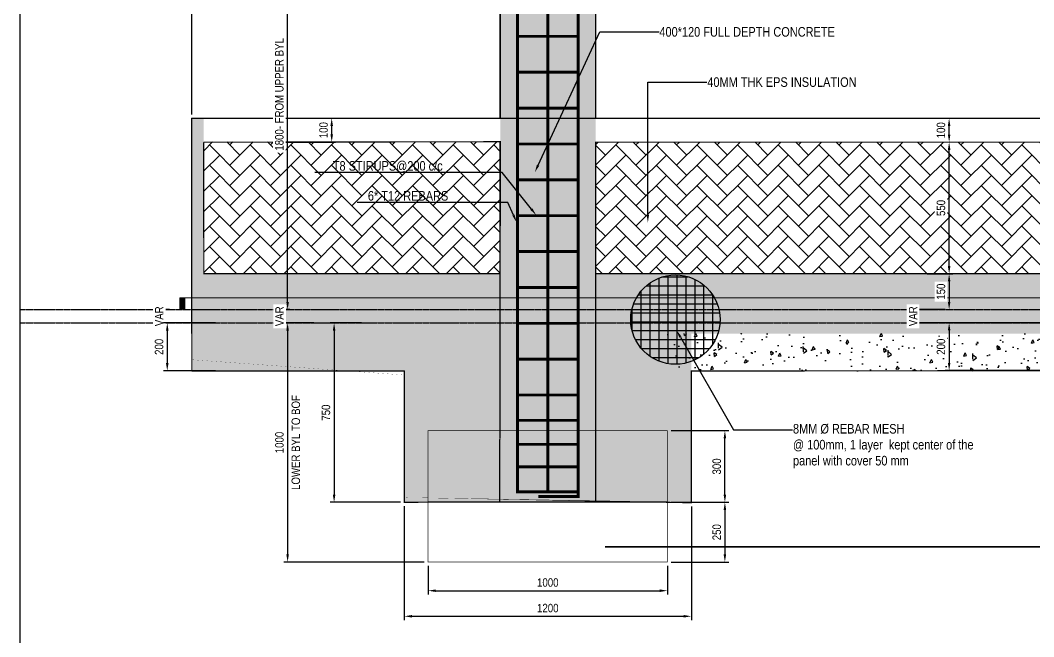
# Model space of a CAD drawing. Header units: centimetres. Extents: x -6122352 to 7132207, y -1694241 to 1947892.
# Drawn here: x 2989229 to 2993463, y -658311 to -655732 of the extents above; entities that cross this region are included whole.
import ezdxf
from ezdxf import colors
from ezdxf.entities.mleader import LeaderData, LeaderLine
from ezdxf.enums import TextEntityAlignment as Align
from ezdxf.math import Vec2, Vec3

# ---------------------------------------------------------------- set-up
doc = ezdxf.new("R2010")
doc.units = ezdxf.units.CM
doc.header["$MEASUREMENT"] = 0
doc.header["$PDMODE"] = 66
doc.header["$PDSIZE"] = 100
doc.linetypes.add('HIDDEN', pattern=[0.375, 0.25, -0.125])
doc.linetypes.add('MASTER PLAN (NICE 1-2)$0$CENTER', pattern=[2, 1.25, -0.25, 0.25, -0.25])
doc.layers.add('00-MI-DIM', color=7, linetype='Continuous')
doc.layers.add('SECTION', color=130, linetype='Continuous')
doc.layers.add('EFS-401_dim1-1', color=10, linetype='Continuous', lineweight=5)
doc.layers.add('EFS-501_text1', color=142, linetype='Continuous', lineweight=13)
doc.styles.add('AR_TXT_1', font='swissc.ttf')
doc.styles.add('EFS-Arial', font='arial.ttf')
doc.styles.add('JWC BHQ 3.00', font='swissc.ttf', dxfattribs={"height": 3})
doc.dimstyles.new('JWC Swis', dxfattribs={"dimscale": 25, "dimtxt": 2.2, "dimasz": 2, "dimexe": 1, "dimexo": 1, "dimgap": 1, "dimtad": 1, "dimdec": 0, "dimzin": 0, "dimdsep": 46, "dimtxsty": 'AR_TXT_1', "dimcen": 0, "dimclrd": 1, "dimclre": 1, "dimclrt": 7, "dimadec": 0, "dimazin": 0, "dimtfac": 1, "dimtdec": 0, "dimtix": 1, "dimtofl": 0, "dimtmove": 0, "dimatfit": 3, "dimfxl": 1, "dimtfill": 1, "dimtfillclr": 256, "dimtolj": 1, "dimtzin": 0, "dimlwd": -1, "dimlwe": -1, "dimarcsym": 0})
pattern_1 = [(45, (-6567037.672254451, -3520375.837991119), (0, 84.8528137423857), [180, -60]), (135, (-6566995.245847575, -3520333.411584245), (6.661338147750939e-15, 84.85281374238569), [180, -60])]

# ---------------------------------------------------------------- blocks, each defined once
blk = doc.blocks.new('T1 1000FT')
at = {"layer": 'SECTION', "color": 12, "linetype": 'HIDDEN', "const_width": 3}
blk.add_lwpolyline([(9778515.351377256, 2694215.551088687), (9778515.351377256, 2694515.551088687), (9779515.351377256, 2694515.551088686), (9779515.351377256, 2694215.551088687)], dxfattribs=at)
at = {"layer": 'SECTION', "color": 12, "const_width": 3}
blk.add_lwpolyline([(9778515.351377256, 2694215.551088687), (9779515.351377256, 2694215.551088687), (9779515.351377256, 2693965.551088687), (9778515.351377256, 2693965.551088687)], close=True, dxfattribs=at)
blk = doc.blocks.new('*D335')
at = {"layer": '00-MI-DIM', "color": 1, "ltscale": 20, "transparency": 16777216}
for p, q in [((2993102.352654305, -656792.3584797215), (2993125.962263561, -656792.3584797215)), ((2993109.962263561, -656824.3584797215), (2993109.962263561, -656910.3584797212)), ((2993125.962263369, -656942.3584797212), (2993125.962263561, -656942.3584797212))]:
    blk.add_line(p, q, dxfattribs=at)
for points in [[(2993104.628930227, -656824.3584797215), (2993115.295596894, -656824.3584797215), (2993109.962263561, -656792.3584797215)], [(2993104.628930227, -656910.3584797212), (2993115.295596894, -656910.3584797212), (2993109.962263561, -656942.3584797212)]]:
    blk.add_solid(points, dxfattribs=at)
at = {"layer": 'Defpoints', "color": 0, "ltscale": 20, "transparency": 16777216}
for p in [(2993086.352654305, -656792.3584797215), (2993109.962263369, -656942.3584797212), (2993109.962263561, -656942.3584797212)]:
    blk.add_point(p, dxfattribs=at)
at = {"layer": '00-MI-DIM', "color": 7, "ltscale": 20, "transparency": 16777216, "insert": (2993075.893692132, -656867.3584797222), "char_height": 35.2, "attachment_point": 5, "rotation": 90, "style": 'AR_TXT_1', "bg_fill": 3, "box_fill_scale": 1.25, "bg_fill_color": 256, "bg_fill_true_color": 13158600, "bg_fill_transparency": 0}
blk.add_mtext('\\A1;150', dxfattribs=at)
blk = doc.blocks.new('*D334')
at = {"layer": '00-MI-DIM', "color": 1, "ltscale": 20, "transparency": 16777216}
for p, q in [((2993093.962884658, -656242.358317741), (2993093.962263561, -656242.358317741)), ((2993109.962263561, -656760.3584797212), (2993109.962263561, -656274.358317741)), ((2993018.743045063, -656792.3584797212), (2993125.962263561, -656792.3584797212))]:
    blk.add_line(p, q, dxfattribs=at)
for points in [[(2993104.628930227, -656274.358317741), (2993115.295596894, -656274.358317741), (2993109.962263561, -656242.358317741)], [(2993104.628930227, -656760.3584797212), (2993115.295596894, -656760.3584797212), (2993109.962263561, -656792.3584797212)]]:
    blk.add_solid(points, dxfattribs=at)
at = {"layer": 'Defpoints', "color": 0, "ltscale": 20, "transparency": 16777216}
for p in [(2993109.962263561, -656242.358317741), (2993109.962884658, -656242.358317741), (2993002.743045063, -656792.3584797212)]:
    blk.add_point(p, dxfattribs=at)
at = {"layer": '00-MI-DIM', "color": 7, "ltscale": 20, "transparency": 16777216, "insert": (2993075.916549275, -656517.3583987319), "char_height": 35.2, "attachment_point": 5, "rotation": 90, "style": 'AR_TXT_1', "bg_fill": 3, "box_fill_scale": 1.25, "bg_fill_color": 256, "bg_fill_true_color": 13158600, "bg_fill_transparency": 0}
blk.add_mtext('\\A1;550', dxfattribs=at)
blk = doc.blocks.new('*D333')
at = {"layer": '00-MI-DIM', "color": 1, "ltscale": 20, "transparency": 16777216}
for p, q in [((2993109.962263567, -656210.358317741), (2993109.962263567, -656174.3584797208)), ((2993125.962263369, -656142.3584797208), (2993125.962263567, -656142.3584797208)), ((2993093.962884658, -656242.358317741), (2993093.962263567, -656242.358317741))]:
    blk.add_line(p, q, dxfattribs=at)
for points in [[(2993104.628930234, -656174.3584797208), (2993115.295596901, -656174.3584797208), (2993109.962263567, -656142.3584797208)], [(2993104.628930234, -656210.358317741), (2993115.295596901, -656210.358317741), (2993109.962263567, -656242.358317741)]]:
    blk.add_solid(points, dxfattribs=at)
at = {"layer": '00-MI-DIM', "color": 7, "ltscale": 20, "transparency": 16777216, "insert": (2993075.893692138, -656192.3583987317), "char_height": 35.2, "attachment_point": 5, "rotation": 90, "style": 'AR_TXT_1', "bg_fill": 3, "box_fill_scale": 1.25, "bg_fill_color": 256, "bg_fill_true_color": 13158600, "bg_fill_transparency": 0}
blk.add_mtext('\\A1;100', dxfattribs=at)
at = {"layer": 'Defpoints', "color": 0, "ltscale": 20, "transparency": 16777216}
for p in [(2993109.962263369, -656142.3584797208), (2993109.962263567, -656142.3584797208), (2993109.962884658, -656242.358317741)]:
    blk.add_point(p, dxfattribs=at)
blk = doc.blocks.new('*D332')
at = {"layer": '00-MI-DIM', "color": 1, "ltscale": 20, "transparency": 16777216}
for p, q in [((2990361.629540891, -656141.8584797217), (2990546.228898323, -656141.8584797217)), ((2990530.228898323, -656209.7851929164), (2990530.228898323, -656173.8584797217)), ((2990313.179184665, -656241.7851929164), (2990546.228898323, -656241.7851929164))]:
    blk.add_line(p, q, dxfattribs=at)
for points in [[(2990524.89556499, -656173.8584797217), (2990535.562231657, -656173.8584797217), (2990530.228898323, -656141.8584797217)], [(2990524.89556499, -656209.7851929164), (2990535.562231657, -656209.7851929164), (2990530.228898323, -656241.7851929164)]]:
    blk.add_solid(points, dxfattribs=at)
at = {"layer": 'Defpoints', "color": 0, "ltscale": 20, "transparency": 16777216}
for p in [(2990345.629540891, -656141.8584797217), (2990297.179184665, -656241.7851929164)]:
    blk.add_point(p, dxfattribs=at)
at = {"layer": '00-MI-DIM', "color": 7, "ltscale": 20, "transparency": 16777216, "insert": (2990496.160326894, -656191.8218363199), "char_height": 35.2, "attachment_point": 5, "rotation": 90, "style": 'AR_TXT_1', "bg_fill": 3, "box_fill_scale": 1.25, "bg_fill_color": 256, "bg_fill_true_color": 13158600, "bg_fill_transparency": 0}
blk.add_mtext('\\A1;100', dxfattribs=at)
at = {"layer": 'Defpoints', "color": 0, "ltscale": 20, "transparency": 16777216}
blk.add_point((2990530.228898323, -656141.8584797217), dxfattribs=at)
blk = doc.blocks.new('*U1741')
at = {"layer": 'EFS-401_dim1-1'}
blk.add_hatch(color=256, dxfattribs=at).paths.add_polyline_path([(2.40000000000035, 338.799130691748), (2.400000000000349, 337.72550639997), (3.710862504889667e-13, 337.72550639997), (3.72265928083107e-13, 338.799130691748)])
blk.add_line((6.59268388303762e-15, 6.000000000000002), (3.72265928083107e-13, 338.799130691748), dxfattribs=at)
blk.add_lwpolyline([(2.40000000000035, 338.799130691748), (2.400000000000349, 337.72550639997), (3.710862504889667e-13, 337.72550639997), (3.72265928083107e-13, 338.799130691748)], close=True, dxfattribs=at)
at = {"layer": 'EFS-501_text1', "style": 'EFS-Arial'}
for tag, height, p in [('SEC_NUMBER', 4, (-0.001709628119556328, 0.5075092953816522)), ('SHEET_NUMBER', 2.5, (-0.1745760667822651, -3.606004823543969))]:
    blk.add_attdef(tag, text='', height=height, dxfattribs=at).set_placement(p, align=Align.CENTER)
blk = doc.blocks.new('*D328')
at = {"layer": '00-MI-DIM', "color": 1, "ltscale": 20, "transparency": 16777216}
for p, q in [((2993663.834659236, -656997.6188665943), (2993093.962263609, -656997.6188665943)), ((2993109.962263609, -657029.6188665943), (2993109.962263609, -657165.5235584835)), ((2993664.042453873, -657197.5235584835), (2993093.962263609, -657197.5235584835))]:
    blk.add_line(p, q, dxfattribs=at)
for points in [[(2993104.628930275, -657029.6188665943), (2993115.295596942, -657029.6188665943), (2993109.962263609, -656997.6188665943)], [(2993104.628930275, -657165.5235584835), (2993115.295596942, -657165.5235584835), (2993109.962263609, -657197.5235584835)]]:
    blk.add_solid(points, dxfattribs=at)
at = {"layer": 'Defpoints', "color": 0, "ltscale": 20, "transparency": 16777216}
for p in [(2993679.834659236, -656997.6188665943), (2993109.962263609, -657197.5235584835), (2993680.042453873, -657197.5235584835)]:
    blk.add_point(p, dxfattribs=at)
at = {"layer": '00-MI-DIM', "color": 7, "ltscale": 20, "transparency": 16777216, "insert": (2993075.870835037, -657097.5712125397), "char_height": 35.2, "attachment_point": 5, "rotation": 90, "style": 'AR_TXT_1', "bg_fill": 3, "box_fill_scale": 1.25, "bg_fill_color": 256, "bg_fill_true_color": 13158600, "bg_fill_transparency": 0}
blk.add_mtext('\\A1;200', dxfattribs=at)
blk = doc.blocks.new('*D327')
at = {"layer": '00-MI-DIM', "color": 1, "ltscale": 20, "transparency": 16777216}
for p, q in [((2991218.64176196, -655142.3584797212), (2990329.941450913, -655142.3584797212)), ((2990345.941450913, -656910.3584797212), (2990345.941450913, -655174.3584797212)), ((2990355.317534905, -656942.3584797212), (2990329.941450913, -656942.3584797212))]:
    blk.add_line(p, q, dxfattribs=at)
for points in [[(2990340.608117579, -655174.3584797212), (2990351.274784246, -655174.3584797212), (2990345.941450913, -655142.3584797212)], [(2990340.608117579, -656910.3584797212), (2990351.274784246, -656910.3584797212), (2990345.941450913, -656942.3584797212)]]:
    blk.add_solid(points, dxfattribs=at)
at = {"layer": 'Defpoints', "color": 0, "ltscale": 20, "transparency": 16777216}
for p in [(2990345.941450913, -655142.3584797212), (2991234.64176196, -655142.3584797212), (2990371.317534905, -656942.3584797212)]:
    blk.add_point(p, dxfattribs=at)
at = {"layer": '00-MI-DIM', "color": 7, "ltscale": 20, "transparency": 16777216, "insert": (2990311.495736627, -656042.358479722), "char_height": 35.2, "attachment_point": 5, "rotation": 90, "style": 'AR_TXT_1', "bg_fill": 3, "box_fill_scale": 1.25, "bg_fill_color": 256, "bg_fill_true_color": 13158600, "bg_fill_transparency": 0}
blk.add_mtext('\\A1;1800- FROM UPPER BYL', dxfattribs=at)
blk = doc.blocks.new('*D302')
at = {"layer": '00-MI-DIM', "color": 1, "ltscale": 20, "transparency": 16777216}
for p, q in [((2989852.500617483, -656942.3584797212), (2989827.124533487, -656942.3584797212)), ((2989929.629540891, -656998.1188665943), (2989827.124533487, -656998.1188665943))]:
    blk.add_line(p, q, dxfattribs=at)
at = {"layer": 'Defpoints', "color": 0, "ltscale": 20, "transparency": 16777216}
for p in [(2989868.500617483, -656942.3584797212), (2989945.629540891, -656998.1188665943)]:
    blk.add_point(p, dxfattribs=at)
at = {"layer": '00-MI-DIM', "color": 7, "ltscale": 20, "transparency": 16777216, "insert": (2989809.524533486, -656970.2386731586), "char_height": 35.2, "attachment_point": 5, "rotation": 90, "style": 'AR_TXT_1', "bg_fill": 3, "box_fill_scale": 1.25, "bg_fill_color": 256, "bg_fill_true_color": 13158600, "bg_fill_transparency": 0}
blk.add_mtext('\\A1;VAR', dxfattribs=at)
at = {"layer": 'Defpoints', "color": 0, "ltscale": 20, "transparency": 16777216}
blk.add_point((2989843.124533487, -656998.1188665943), dxfattribs=at)
blk = doc.blocks.new('*D326')
at = {"layer": '00-MI-DIM', "color": 1, "ltscale": 20, "transparency": 16777216}
for p, q in [((2989945.62954089, -656126.3584797205), (2989945.62954089, -654824.0656828145)), ((2995945.62954089, -656126.3584797219), (2995945.62954089, -654824.0656828145)), ((2989977.62954089, -654840.0656828145), (2995913.62954089, -654840.0656828145))]:
    blk.add_line(p, q, dxfattribs=at)
for points in [[(2989977.62954089, -654834.7323494811), (2989977.62954089, -654845.3990161478), (2989945.62954089, -654840.0656828145)], [(2995913.62954089, -654834.7323494811), (2995913.62954089, -654845.3990161478), (2995945.62954089, -654840.0656828145)]]:
    blk.add_solid(points, dxfattribs=at)
at = {"layer": 'Defpoints', "color": 0, "ltscale": 20, "transparency": 16777216}
for p in [(2995945.62954089, -654840.0656828145), (2989945.62954089, -656142.3584797205), (2995945.62954089, -656142.3584797219)]:
    blk.add_point(p, dxfattribs=at)
at = {"layer": '00-MI-DIM', "color": 7, "ltscale": 20, "transparency": 16777216, "insert": (2992945.62954089, -654805.6428256716), "char_height": 35.2, "attachment_point": 5, "style": 'AR_TXT_1', "bg_fill": 3, "box_fill_scale": 1.25, "bg_fill_color": 256, "bg_fill_true_color": 13158600, "bg_fill_transparency": 0}
blk.add_mtext('\\A1;VARIES AS PER PLAN', dxfattribs=at)
blk = doc.blocks.new('*D325')
at = {"layer": '00-MI-DIM', "color": 1, "ltscale": 20, "transparency": 16777216}
for p, q in [((2991949.094362994, -657748.3584797222), (2992189.046460492, -657748.3584797222)), ((2992173.046460492, -657780.3584797222), (2992173.046460492, -657966.3584797222)), ((2991949.094362994, -657998.3584797222), (2992189.046460492, -657998.3584797222))]:
    blk.add_line(p, q, dxfattribs=at)
for points in [[(2992167.713127158, -657780.3584797222), (2992178.379793825, -657780.3584797222), (2992173.046460492, -657748.3584797222)], [(2992167.713127158, -657966.3584797222), (2992178.379793825, -657966.3584797222), (2992173.046460492, -657998.3584797222)]]:
    blk.add_solid(points, dxfattribs=at)
at = {"layer": 'Defpoints', "color": 0, "ltscale": 20, "transparency": 16777216}
for p in [(2991933.094362994, -657748.3584797222), (2991933.094362994, -657998.3584797222), (2992173.046460492, -657998.3584797222)]:
    blk.add_point(p, dxfattribs=at)
at = {"layer": '00-MI-DIM', "color": 7, "ltscale": 20, "transparency": 16777216, "insert": (2992138.95503192, -657873.358479723), "char_height": 35.2, "attachment_point": 5, "rotation": 90, "style": 'AR_TXT_1', "bg_fill": 3, "box_fill_scale": 1.25, "bg_fill_color": 256, "bg_fill_true_color": 13158600, "bg_fill_transparency": 0}
blk.add_mtext('\\A1;250', dxfattribs=at)
blk = doc.blocks.new('*D324')
at = {"layer": '00-MI-DIM', "color": 1, "ltscale": 20, "transparency": 16777216}
for p, q in [((2990456.190585756, -656998.1188665943), (2990329.941450977, -656998.1188665943)), ((2990345.941450977, -657030.1188665943), (2990345.941450977, -657966.3584797222)), ((2990917.094362994, -657998.3584797222), (2990329.941450977, -657998.3584797222))]:
    blk.add_line(p, q, dxfattribs=at)
for points in [[(2990340.608117643, -657030.1188665943), (2990351.27478431, -657030.1188665943), (2990345.941450977, -656998.1188665943)], [(2990340.608117643, -657966.3584797222), (2990351.27478431, -657966.3584797222), (2990345.941450977, -657998.3584797222)]]:
    blk.add_solid(points, dxfattribs=at)
at = {"layer": 'Defpoints', "color": 0, "ltscale": 20, "transparency": 16777216}
for p in [(2990472.190585756, -656998.1188665943), (2990345.941450977, -657998.3584797222), (2990933.094362994, -657998.3584797222)]:
    blk.add_point(p, dxfattribs=at)
at = {"layer": '00-MI-DIM', "color": 7, "ltscale": 20, "transparency": 16777216, "insert": (2990311.872879548, -657498.238673159), "char_height": 35.2, "attachment_point": 5, "rotation": 90, "style": 'AR_TXT_1', "bg_fill": 3, "box_fill_scale": 1.25, "bg_fill_color": 256, "bg_fill_true_color": 13158600, "bg_fill_transparency": 0}
blk.add_mtext('\\A1;1000', dxfattribs=at)
at = {"layer": '00-MI-DIM', "color": 7, "ltscale": 20, "transparency": 16777216, "insert": (2990380.387165262, -657498.238673159), "char_height": 35.2, "attachment_point": 5, "rotation": 90, "style": 'AR_TXT_1', "bg_fill": 3, "box_fill_scale": 1.25, "bg_fill_color": 256, "bg_fill_true_color": 13158600, "bg_fill_transparency": 0}
blk.add_mtext('\\A1;LOWER BYL TO BOF', dxfattribs=at)
blk = doc.blocks.new('*D301')
at = {"layer": '00-MI-DIM', "color": 1, "ltscale": 20, "transparency": 16777216}
for p, q in [((2990045.297515214, -656998.1188665943), (2989827.124533501, -656998.1188665943)), ((2989843.124533501, -657030.1188665943), (2989843.124533501, -657166.358479724)), ((2990045.297515214, -657198.358479724), (2989827.124533501, -657198.358479724))]:
    blk.add_line(p, q, dxfattribs=at)
for points in [[(2989837.791200168, -657030.1188665943), (2989848.457866835, -657030.1188665943), (2989843.124533501, -656998.1188665943)], [(2989837.791200168, -657166.358479724), (2989848.457866835, -657166.358479724), (2989843.124533501, -657198.358479724)]]:
    blk.add_solid(points, dxfattribs=at)
at = {"layer": 'Defpoints', "color": 0, "ltscale": 20, "transparency": 16777216}
for p in [(2990061.297515214, -656998.1188665943), (2989843.124533501, -657198.358479724), (2990061.297515214, -657198.358479724)]:
    blk.add_point(p, dxfattribs=at)
at = {"layer": '00-MI-DIM', "color": 7, "ltscale": 20, "transparency": 16777216, "insert": (2989809.03310493, -657098.23867316), "char_height": 35.2, "attachment_point": 5, "rotation": 90, "style": 'AR_TXT_1', "bg_fill": 3, "box_fill_scale": 1.25, "bg_fill_color": 256, "bg_fill_true_color": 13158600, "bg_fill_transparency": 0}
blk.add_mtext('\\A1;200', dxfattribs=at)
blk = doc.blocks.new('*D321')
at = {"layer": '00-MI-DIM', "color": 1, "ltscale": 20, "transparency": 16777216}
for p, q in [((2990355.317534906, -656942.3584797212), (2990329.94145094, -656942.3584797212)), ((2990361.941450861, -656998.1188665933), (2990361.94145094, -656998.1188665933))]:
    blk.add_line(p, q, dxfattribs=at)
at = {"layer": 'Defpoints', "color": 0, "ltscale": 20, "transparency": 16777216}
blk.add_point((2990371.317534906, -656942.3584797212), dxfattribs=at)
at = {"layer": '00-MI-DIM', "color": 7, "ltscale": 20, "transparency": 16777216, "insert": (2990312.34145094, -656970.2386731581), "char_height": 35.2, "attachment_point": 5, "rotation": 90, "style": 'AR_TXT_1', "bg_fill": 3, "box_fill_scale": 1.25, "bg_fill_color": 256, "bg_fill_true_color": 13158600, "bg_fill_transparency": 0}
blk.add_mtext('\\A1;VAR', dxfattribs=at)
at = {"layer": 'Defpoints', "color": 0, "ltscale": 20, "transparency": 16777216}
for p in [(2990345.941450861, -656998.1188665933), (2990345.94145094, -656998.1188665933)]:
    blk.add_point(p, dxfattribs=at)
blk = doc.blocks.new('*D320')
at = {"layer": '00-MI-DIM', "color": 1, "ltscale": 20, "transparency": 16777216}
for p, q in [((2993093.962263369, -656942.3584797212), (2992977.001461179, -656942.3584797212)), ((2993663.834659235, -656998.1188665943), (2992977.001461179, -656998.1188665943))]:
    blk.add_line(p, q, dxfattribs=at)
at = {"layer": 'Defpoints', "color": 0, "ltscale": 20, "transparency": 16777216}
for p in [(2993109.962263369, -656942.3584797212), (2993679.834659235, -656998.1188665943)]:
    blk.add_point(p, dxfattribs=at)
at = {"layer": '00-MI-DIM', "color": 7, "ltscale": 20, "transparency": 16777216, "insert": (2992959.401461178, -656970.2386731586), "char_height": 35.2, "attachment_point": 5, "rotation": 90, "style": 'AR_TXT_1', "bg_fill": 3, "box_fill_scale": 1.25, "bg_fill_color": 256, "bg_fill_true_color": 13158600, "bg_fill_transparency": 0}
blk.add_mtext('\\A1;VAR', dxfattribs=at)
at = {"layer": 'Defpoints', "color": 0, "ltscale": 20, "transparency": 16777216}
blk.add_point((2992993.001461179, -656942.3584797212), dxfattribs=at)
blk = doc.blocks.new('*D310')
at = {"layer": '00-MI-DIM', "color": 1, "ltscale": 20, "transparency": 16777216}
for p, q in [((2990933.094362993, -658014.3584797219), (2990933.094362993, -658133.920421646)), ((2991933.094362993, -658014.3584797219), (2991933.094362993, -658133.920421646)), ((2990965.094362993, -658117.920421646), (2991901.094362993, -658117.920421646))]:
    blk.add_line(p, q, dxfattribs=at)
for points in [[(2990965.094362993, -658112.5870883126), (2990965.094362993, -658123.2537549793), (2990933.094362993, -658117.920421646)], [(2991901.094362993, -658112.5870883126), (2991901.094362993, -658123.2537549793), (2991933.094362993, -658117.920421646)]]:
    blk.add_solid(points, dxfattribs=at)
at = {"layer": 'Defpoints', "color": 0, "ltscale": 20, "transparency": 16777216}
for p in [(2990933.094362993, -657998.3584797219), (2991933.094362993, -657998.3584797219), (2991933.094362993, -658117.920421646)]:
    blk.add_point(p, dxfattribs=at)
at = {"layer": '00-MI-DIM', "color": 7, "ltscale": 20, "transparency": 16777216, "insert": (2991433.094362993, -658083.8518502174), "char_height": 35.2, "attachment_point": 5, "style": 'AR_TXT_1', "bg_fill": 3, "box_fill_scale": 1.25, "bg_fill_color": 256, "bg_fill_true_color": 13158600, "bg_fill_transparency": 0}
blk.add_mtext('\\A1;1000', dxfattribs=at)
blk = doc.blocks.new('*D309')
at = {"layer": '00-MI-DIM', "color": 1, "ltscale": 20, "transparency": 16777216}
for p, q in [((2990833.094362397, -657764.3584797201), (2990833.094362397, -658240.9411255727)), ((2992033.076769192, -657766.2342329994), (2992033.076769192, -658240.9411255727)), ((2990865.094362397, -658224.9411255727), (2992001.076769192, -658224.9411255727))]:
    blk.add_line(p, q, dxfattribs=at)
for points in [[(2990865.094362397, -658219.6077922393), (2990865.094362397, -658230.274458906), (2990833.094362397, -658224.9411255727)], [(2992001.076769192, -658219.6077922393), (2992001.076769192, -658230.274458906), (2992033.076769192, -658224.9411255727)]]:
    blk.add_solid(points, dxfattribs=at)
at = {"layer": 'Defpoints', "color": 0, "ltscale": 20, "transparency": 16777216}
for p in [(2990833.094362397, -657748.3584797201), (2992033.076769192, -657750.2342329994), (2992033.076769192, -658224.9411255727)]:
    blk.add_point(p, dxfattribs=at)
at = {"layer": '00-MI-DIM', "color": 7, "ltscale": 20, "transparency": 16777216, "insert": (2991433.085565794, -658190.8496970013), "char_height": 35.2, "attachment_point": 5, "style": 'AR_TXT_1', "bg_fill": 3, "box_fill_scale": 1.25, "bg_fill_color": 256, "bg_fill_true_color": 13158600, "bg_fill_transparency": 0}
blk.add_mtext('\\A1;1200', dxfattribs=at)
blk = doc.blocks.new('*D305')
at = {"layer": '00-MI-DIM', "color": 1, "transparency": 16777216}
for p, q in [((2991949.094362994, -657448.3584797375), (2992189.046460493, -657448.3584797375)), ((2992173.046460493, -657716.3584797222), (2992173.046460493, -657480.3584797375)), ((2991949.094362994, -657748.3584797222), (2992189.046460493, -657748.3584797222))]:
    blk.add_line(p, q, dxfattribs=at)
for points in [[(2992167.713127159, -657480.3584797375), (2992178.379793826, -657480.3584797375), (2992173.046460493, -657448.3584797375)], [(2992167.713127159, -657716.3584797222), (2992178.379793826, -657716.3584797222), (2992173.046460493, -657748.3584797222)]]:
    blk.add_solid(points, dxfattribs=at)
at = {"layer": 'Defpoints', "color": 0, "transparency": 16777216}
for p in [(2991933.094362994, -657448.3584797375), (2992173.046460493, -657448.3584797375), (2991933.094362994, -657748.3584797222)]:
    blk.add_point(p, dxfattribs=at)
at = {"layer": '00-MI-DIM', "color": 7, "transparency": 16777216, "insert": (2992139.000746206, -657598.3584797307), "char_height": 35.2, "attachment_point": 5, "rotation": 90, "style": 'AR_TXT_1', "bg_fill": 3, "box_fill_scale": 1.25, "bg_fill_color": 256, "bg_fill_true_color": 13158600, "bg_fill_transparency": 0}
blk.add_mtext('\\A1;300', dxfattribs=at)
blk = doc.blocks.new('*D1742')
at = {"layer": '00-MI-DIM', "color": 1, "ltscale": 20, "transparency": 16777216}
for p, q in [((2990655.074574677, -656998.1188665943), (2990524.261514493, -656998.1188665943)), ((2990540.261514493, -657030.1188665943), (2990540.261514493, -657716.3584797203)), ((2990817.094362398, -657748.3584797203), (2990524.261514493, -657748.3584797203))]:
    blk.add_line(p, q, dxfattribs=at)
for points in [[(2990534.928181159, -657030.1188665943), (2990545.594847826, -657030.1188665943), (2990540.261514493, -656998.1188665943)], [(2990534.928181159, -657716.3584797203), (2990545.594847826, -657716.3584797203), (2990540.261514493, -657748.3584797203)]]:
    blk.add_solid(points, dxfattribs=at)
at = {"layer": 'Defpoints', "color": 0, "ltscale": 20, "transparency": 16777216}
for p in [(2990671.074574677, -656998.1188665943), (2990540.261514493, -657748.3584797203), (2990833.094362398, -657748.3584797203)]:
    blk.add_point(p, dxfattribs=at)
at = {"layer": '00-MI-DIM', "color": 7, "ltscale": 20, "transparency": 16777216, "insert": (2990506.215800207, -657373.2386731581), "char_height": 35.2, "attachment_point": 5, "rotation": 90, "style": 'AR_TXT_1', "bg_fill": 3, "box_fill_scale": 1.25, "bg_fill_color": 256, "bg_fill_true_color": 13158600, "bg_fill_transparency": 0}
blk.add_mtext('\\A1;750', dxfattribs=at)

msp = doc.modelspace()

# ---------------------------------------------------------------- hatches: boundary and pattern name
at = {"transparency": 33554679}
h = msp.add_hatch(dxfattribs=at)
h.set_pattern_fill('AR-CONC', color=0, scale=20, angle=45)
h.set_pattern_definition([(94.9999999999999, (-6558450.780252032, -3520375.837991119), (110.3103998344441, 92.56141576239351), [15, -165]), (40.00000000000002, (-6558450.780252032, -3520375.837991119), (-125.9984334781772, 86.75362991960547), [12, -132]), (145.45144446, (-6558441.587718919, -3520368.124539848), (-15.68803286759201, 179.315044266452), [12.7480384, -140.2284224]), (91.1841999999999, (-6558479.06452328, -3520347.553719872), (174.3386775892656, 127.5227552429038), [22.49999999999999, -247.4999999999999]), (141.63563549, (-6558464.536300004, -3520336.926832958), (-5.580013676875325, 269.9423336381791), [19.1220684, -210.342752]), (36.18416399000001, (-6558479.06452328, -3520347.553719872), (-5.580013693123902, 269.9423334792193), [18, -198.0000002]), (66, (-6558457.851319846, -3520340.48265206), (141.3543144228605, 27.47649529355399), [14.99999999999998, -164.9999999999997]), (11.00000000000003, (-6558457.851319846, -3520340.48265206), (-68.14171861239082, 136.9616870797532), [12, -132]), (116.45144474, (-6558446.071793724, -3520338.192944136), (73.21259499943065, 164.4381811167456), [12.748038, -140.2284224]), (82.50000000000001, (-6558450.780252032, -3520375.837991119), (-45.35863706126804, 48.79796352250945), [0, -130.3999999999997, 0, -133.9999999999997, 0, -132.4999999999997]), (52.49999999999999, (-6558450.780252032, -3520375.837991119), (-18.57458844049202, 92.98188998007268), [0, -76.39999999999999, 0, -127.4, 0, -50.5]), (12.5, (-6558482.317214474, -3520407.37495356), (78.68363346384122, 72.30415236297215), [0, -50, 0, -156, 0, -207]), (2.499999999999997, (-6558496.459350098, -3520421.517089184), (68.31799663969323, 96.6319613747898), [0, -65, 0, -103.6, 0, -147])])
h.paths.add_polyline_path([(2995895.629540995, -656142.3584797224), (2994633.094363138, -656142.3584797219), (2994633.094363142, -656792.358479721), (2995895.629540995, -656792.358479721)], flags=16)
h.paths.add_polyline_path([(2994233.094362989, -656092.3584586168), (2994233.094362993, -656142.358479721), (2991632.759888165, -656142.3584797215), (2991632.759888168, -656792.358479721), (2994241.199891932, -656792.358479721), (2994241.2001241, -656092.358462038)], flags=17)
h.paths.add_polyline_path([(2991234.641761959, -655142.358479721), (2991234.641761955, -656142.358479721), (2989945.62954089, -656142.3584797201), (2989945.62954089, -657198.3584797238), (2990833.094362993, -657198.3584797247), (2990833.396147439, -657749.2968280854), (2992033.378553638, -657749.2968281041), (2992033.076769207, -657042.3584797247), (2993833.094362993, -657042.358479721), (2993833.094362993, -657748.3584797378), (2995033.094362993, -657748.358479721), (2995033.094362993, -657198.358479721), (2995945.62954089, -657198.358479721), (2995945.629540887, -656142.3584797224), (2994633.094363149, -656142.3584797219), (2994633.094363146, -655142.3584797215), (2994233.094362993, -655142.358479721), (2994233.094362993, -656142.358479721), (2991632.759406783, -656142.3584797215), (2991632.759406783, -655142.358479721)])
h.paths.add_polyline_path([(2991234.599920865, -656142.3584797215), (2989995.629540894, -656142.3584797205), (2989995.62954089, -656792.358479721), (2991234.181710351, -656792.358479721)], flags=16)
at = {"ltscale": 20, "true_color": 0x5cff5c, "transparency": 33554679}
h = msp.add_hatch(dxfattribs=at)
h.set_pattern_fill('ANSI37', color=91, scale=300, angle=45)
h.set_pattern_definition([(90, (-6591789.343682474, -3487717.894278331), (-37.50000000000001, 0), []), (180, (-6591789.343682474, -3487717.894278331), (-3.552713678800501e-15, -37.5), [])])
h.paths.add_polyline_path([(2991779.624963762, -656984.3884262135, 1), (2992153.315156067, -656984.3884262135, 1)])
at = {"transparency": 33554679}
h = msp.add_hatch(dxfattribs=at)
h.set_pattern_fill('AR-CONC', color=0, scale=20, angle=45)
h.set_pattern_definition([(94.99999999999991, (-6567037.672254451, -3520375.837991119), (110.3103998344441, 92.56141576239351), [15, -165]), (40.00000000000002, (-6567037.672254451, -3520375.837991119), (-125.9984334781772, 86.75362991960547), [12, -132]), (145.45144446, (-6567028.479721338, -3520368.124539848), (-15.68803286759201, 179.315044266452), [12.7480384, -140.2284224]), (91.1841999999999, (-6567065.956525698, -3520347.553719872), (174.3386775892656, 127.5227552429038), [22.49999999999999, -247.4999999999999]), (141.63563549, (-6567051.428302422, -3520336.926832958), (-5.580013676875325, 269.9423336381791), [19.1220684, -210.342752]), (36.18416399000001, (-6567065.956525698, -3520347.553719872), (-5.580013693123902, 269.9423334792193), [18, -198.0000002]), (66, (-6567044.743322264, -3520340.48265206), (141.3543144228605, 27.47649529355399), [14.99999999999999, -164.9999999999998]), (11.00000000000003, (-6567044.743322264, -3520340.48265206), (-68.14171861239082, 136.9616870797532), [12, -132]), (116.45144474, (-6567032.963796142, -3520338.192944136), (73.21259499943065, 164.4381811167456), [12.748038, -140.2284224]), (82.50000000000001, (-6567037.672254451, -3520375.837991119), (-45.35863706126804, 48.79796352250945), [0, -130.3999999999997, 0, -133.9999999999998, 0, -132.4999999999998]), (52.49999999999999, (-6567037.672254451, -3520375.837991119), (-18.57458844049202, 92.98188998007268), [0, -76.39999999999999, 0, -127.4, 0, -50.5]), (12.5, (-6567069.209216893, -3520407.37495356), (78.68363346384122, 72.30415236297215), [0, -50, 0, -156, 0, -207]), (2.499999999999997, (-6567083.351352517, -3520421.517089184), (68.31799663969323, 96.6319613747898), [0, -65, 0, -103.6, 0, -147])])
h.paths.add_polyline_path([(2991933.094363008, -657198.358479721), (2993933.094362993, -657198.358479721), (2993933.094362993, -657042.3584797229), (2991933.094363008, -657042.3584797229)])
at = {"layer": 'SECTION', "ltscale": 20}
h = msp.add_hatch(dxfattribs=at)
h.set_pattern_fill('AR-HBONE', color=8, scale=15)
h.set_pattern_definition(pattern_1)
h.paths.add_polyline_path([(2991234.334805648, -656241.2932946697), (2989995.782636191, -656241.2932946692), (2989995.62954089, -656792.358479721), (2991234.181710355, -656792.358479721)])
h = msp.add_hatch(dxfattribs=at)
h.set_pattern_fill('AR-HBONE', color=8, scale=15)
h.set_pattern_definition(pattern_1)
h.paths.add_polyline_path([(2994233.094362997, -656242.3579097956), (2991632.759888165, -656242.3579097956), (2991632.759888168, -656792.358479721), (2994233.094362993, -656792.358479721)])

# ---------------------------------------------------------------- linework, layer by layer
at = {"color": 30, "ltscale": 20}
msp.add_lwpolyline([(2993833.094362993, -657748.3584797378, 5, 5, 0), (2995033.094362993, -657748.358479721, 5, 5, 0), (2995033.094362993, -657198.358479721, 5, 5, 0), (2995945.62954089, -657198.358479721, 5, 5, 0), (2995945.62954089, -656142.3584797219, 5, 5, 0), (2994633.094363142, -656142.3584797219, 5, 5, 0), (2994633.094363142, -655142.3584797215, 5, 5, 0), (2994233.094362993, -655142.3584797215, 5, 5, 0), (2994233.094362993, -656142.3584797215, 5, 5, 0), (2993901.62954089, -656142.3584797215, 5, 5, 0), (2992801.744131118, -656142.3584797215, 5, 5, 0), (2991632.759406783, -656142.3584797215, 5, 5, 0), (2991632.759406783, -655142.358479721, 5, 5, 0), (2991234.641761959, -655142.358479721, 5, 5, 0), (2991234.641761959, -656142.358479721, 5, 5, 0), (2989945.62954089, -656142.3584797205, 5, 5, 0), (2989945.62954089, -657198.3584797238, 5, 5, 0), (2990833.094362993, -657198.3584797252, 5, 5, 0), (2990833.094362993, -657748.3584797215, 5, 5, 0), (2992033.076769192, -657748.3584797396, 5, 5, 0), (2992033.076769207, -657198.3584797247, 5, 5, 0), (2993833.094362993, -657198.358479721, 5, 5, 0)], format="xyseb", close=True, dxfattribs=at)
at = {"color": 0, "ltscale": 20}
msp.add_lwpolyline([(2993833.094362993, -657748.3584797378, 5, 5, 0), (2995033.094362993, -657748.358479721, 5, 5, 0), (2995033.094362993, -657198.358479721, 5, 5, 0), (2995945.62954089, -657198.358479721, 5, 5, 0), (2995945.62954089, -656142.3584797219, 5, 5, 0), (2994633.094363142, -656142.3584797219, 5, 5, 0), (2994633.094363142, -655142.3584797215, 5, 5, 0), (2994233.094362993, -655142.3584797215, 5, 5, 0), (2994233.094362993, -656142.3584797215, 5, 5, 0), (2993901.62954089, -656142.3584797215, 5, 5, 0), (2992801.744131118, -656142.3584797215, 5, 5, 0), (2991632.759406783, -656142.3584797215, 5, 5, 0), (2991632.759406783, -655142.358479721, 5, 5, 0), (2991234.641761959, -655142.358479721, 5, 5, 0), (2991234.641761959, -656142.358479721, 5, 5, 0), (2989945.62954089, -656142.3584797205, 5, 5, 0), (2989945.629540887, -657198.3584797238, 5, 5, 0), (2990833.094362989, -657198.3584797247, 5, 5, 0), (2990833.094362993, -657748.358479721, 5, 5, 0), (2992033.076769192, -657750.2342329994, 5, 5, 0), (2992033.181299261, -657199.2397112563, 5, 5, 0), (2993833.198893047, -657197.3639579929, 5, 5, 0)], format="xyseb", close=True, dxfattribs=at)
at = {"color": 8, "ltscale": 20, "const_width": 12}
for points in [[(2991549.659267314, -655255.4506822717), (2991322.466588065, -655255.4506822717, 0.414213562373095), (2991306.466588065, -655271.4506822717), (2991306.466588065, -657704.389163726), (2991470.355035223, -657704.389163726)], [(2991548.319853537, -655255.4506822717), (2991449.094362993, -655255.4506822717, 0.414213562373095), (2991433.094362993, -655271.4506822717), (2991433.094362993, -657704.389163726), (2991557.940857787, -657704.389163726)], [(2991316.529458672, -655274.751831024), (2991543.722137921, -655274.751831024, -0.414213562373095), (2991559.722137921, -655290.751831024), (2991559.722137921, -657723.6903124782), (2991393.875025116, -657723.6903124782)]]:
    msp.add_lwpolyline(points, format="xyb", dxfattribs=at)
for points in [[(2991306.466588065, -655799.6402032892), (2991559.722137921, -655799.6402032892)], [(2991306.466588065, -655949.6402032892), (2991559.722137921, -655949.6402032892)], [(2991306.466588065, -656099.6402032892), (2991559.722137921, -656099.6402032892)], [(2991306.466588065, -656249.6402032892), (2991559.722137921, -656249.6402032892)], [(2991306.466588065, -656399.6402032892), (2991559.722137921, -656399.6402032892)], [(2991306.466588065, -656399.6402032892), (2991559.722137921, -656399.6402032892)], [(2991306.466588065, -656549.6402032892), (2991559.722137921, -656549.6402032892)], [(2991306.466588065, -656699.6402032892), (2991559.722137921, -656699.6402032892)], [(2991306.466588065, -656849.6402032892), (2991559.722137921, -656849.6402032892)], [(2991306.466588065, -656999.6402032892), (2991559.722137921, -656999.6402032892)], [(2991306.466588065, -657149.6402032892), (2991559.722137921, -657149.6402032892)], [(2991306.466588065, -657299.6402032892), (2991559.722137921, -657299.6402032892)], [(2991306.466588065, -657405.6402032892), (2991559.722137921, -657405.6402032892)], [(2991306.466588065, -657505.6402032892), (2991559.722137921, -657505.6402032892)], [(2991306.466588065, -657599.7263670024), (2991559.722137921, -657599.7263670024)]]:
    msp.add_lwpolyline(points, dxfattribs=at)
at = {"color": 5, "ltscale": 20, "const_width": 5}
for points in [[(2989995.62954089, -656244.0197062949), (2989995.62954089, -656792.358479721), (2991234.181710351, -656792.358479721), (2991234.641761959, -656240.3345295498), (2990297.179184664, -656241.7851929162), (2990295.629540887, -656242.0197062949), (2989995.629540887, -656242.0197062949)], [(2991632.759888168, -656242.3573609749), (2991632.759888168, -656792.358479721), (2994233.094362993, -656792.358479721), (2994233.094362993, -656242.3584586163)], [(2994233.094362993, -656242.3584586163), (2991632.759888168, -656242.3573609749), (2991632.759888168, -656642.358479721)]]:
    msp.add_lwpolyline(points, dxfattribs=at)
at = {"color": 0, "linetype": 'MASTER PLAN (NICE 1-2)$0$CENTER', "ltscale": 2}
for points in [[(2989228.918414287, -656942.358479721), (2996560.734411776, -656942.358479721)], [(2989228.918414287, -656998.118866594), (2996560.734411776, -656998.118866594)]]:
    msp.add_lwpolyline(points, dxfattribs=at)
at = {"color": 6, "ltscale": 20}
msp.add_lwpolyline([(2989945.62954089, -657198.3584797238), (2990833.094362993, -657198.3584797252), (2990833.094362993, -657748.3584797215)], dxfattribs=at)
at = {"color": 11, "ltscale": 20, "true_color": 0xf27172, "transparency": 33554679}
msp.add_circle((2991966.470059911, -656984.3884262135), 186.8450961522758, dxfattribs=at)
at = {"layer": 'Defpoints'}
msp.add_lwpolyline([(2989228.918414287, -653742.2254547551), (3001696.726941708, -653742.2254547551), (3001696.726941705, -661810.5962373167), (2989228.918414284, -661810.5962373167)], close=True, dxfattribs=at)
at = {"layer": 'SECTION', "color": 0}
for points in [[(2989945.62954089, -657042.358479721), (2989945.62954089, -656142.3584797205), (2991234.641761959, -656142.358479721), (2991234.641761959, -655142.358479721), (2991632.759406783, -655142.358479721), (2991632.759406783, -656142.3584797215), (2992801.744131118, -656142.3584797215), (2993901.62954089, -656142.3584797215)], [(2989995.62954089, -656642.358479721), (2989995.62954089, -656244.0197062949)], [(2989995.62954089, -656642.358479721), (2989995.62954089, -656244.0197062949)], [(2991933.094363008, -657748.358479721), (2990933.094362993, -657748.358479721)]]:
    msp.add_lwpolyline(points, dxfattribs=at)
at = {"layer": 'SECTION', "color": 8, "ltscale": 20}
for points in [[(2991233.094362993, -656142.358479721), (2991633.094362993, -656142.358479721)], [(2991633.094362993, -657748.358479721), (2991233.094362993, -657748.358479721)]]:
    msp.add_lwpolyline(points, dxfattribs=at)
at = {"layer": 'SECTION', "color": 0, "linetype": 'HIDDEN', "ltscale": 10}
for points in [[(2991233.094362993, -657748.358479721), (2991234.641761959, -656242.3345295498)], [(2991632.759888168, -656242.3573609749), (2991632.759888168, -657748.358479721)]]:
    msp.add_lwpolyline(points, dxfattribs=at)

# ---------------------------------------------------------------- block references
at = {"transparency": 33554623, "xscale": -19.09715535410383, "yscale": 19.09715535410383, "zscale": 19.09715535410383, "rotation": 90}
msp.add_blockref('*U1741', (2996365.597662684, -656893.0584645467), dxfattribs=at)
at = {"layer": 'SECTION', "color": 3}
msp.add_blockref('T1 1000FT', (-6787582.257014263, -3351963.909568408), dxfattribs=at)

# ---------------------------------------------------------------- leaders
at = {"layer": '00-MI-DIM', "color": 0, "ltscale": 20}
ml = msp.add_multileader_mtext('Standard', dxfattribs=at)
ml.set_content('400*120 FULL DEPTH CONCRETE', style='JWC BHQ 3.00')
ml.set_leader_properties()
ml.build(insert=Vec2(0, 0))
ml.multileader.update_dxf_attribs({"text_right_attachment_type": 6, "dogleg_length": 15.44114917986095, "arrow_head_size": 32, "scale": 16})
ctx = ml.context
ctx.base_point, ctx.scale, ctx.char_height, ctx.arrow_head_size, ctx.landing_gap_size, ctx.plane_origin = Vec3(2991897.878287112, -655781.2607413302), 16, 40, 32, 1.44, Vec3(2991378.960184768, -656367.9198352168)
ctx.right_attachment = 6
notes = []
notes.append((ctx, [(0, (1, 1, 0), (2991650.819900234, -655781.2607413302), (1, 0), 247.0583868777752, [(0, [(2991378.960184768, -656367.9198352168)], 0, [])])]))
ctx.mtext.insert, ctx.mtext.flow_direction = Vec3(2991899.318287112, -655760.7802218497), 5
ml = msp.add_multileader_mtext('Standard', dxfattribs=at)
ml.set_content('40MM THK EPS INSULATION', style='JWC BHQ 3.00')
ml.set_leader_properties()
ml.build(insert=Vec2(0, 0))
ml.multileader.update_dxf_attribs({"text_right_attachment_type": 6, "dogleg_length": 15.44114917986095, "arrow_head_size": 32, "scale": 16})
ctx = ml.context
ctx.base_point, ctx.scale, ctx.char_height, ctx.arrow_head_size, ctx.landing_gap_size, ctx.plane_origin = Vec3(2992098.161716775, -655991.30153178), 16, 40, 32, 1.44, Vec3(2991851.103329897, -656577.9606256667)
ctx.right_attachment = 6
notes.append((ctx, [(0, (1, 1, 0), (2991851.103329897, -655991.30153178), (1, 0), 247.0583868777752, [(0, [(2991851.103329897, -656577.9606256667)], 0, [])])]))
ctx.mtext.insert, ctx.mtext.flow_direction = Vec3(2992099.601716775, -655970.8210122995), 5
ml = msp.add_multileader_mtext('Standard', dxfattribs=at)
ml.set_content('T8 STIRUPS@200 c/c', style='JWC BHQ 3.00')
ml.set_leader_properties()
ml.build(insert=Vec2(0, 0))
ml.multileader.update_dxf_attribs({"text_right_attachment_type": 6, "dogleg_length": 15.44114917986095, "arrow_head_size": 32, "scale": 16})
ctx = ml.context
ctx.base_point, ctx.scale, ctx.char_height, ctx.arrow_head_size, ctx.landing_gap_size, ctx.plane_origin = Vec3(2990536.10593886, -656345.1454667592), 16, 40, 32, 1.44, Vec3(2991384.398326971, -656546.9741539722)
ctx.right_attachment, ctx.text_align_type = 6, 2
notes.append((ctx, [(0, (1, 1, 0), (2991242.304065997, -656369.3402719541), (-1, 0), 247.0583868777752, [(0, [(2991384.398326971, -656546.9741539722)], 0, [])])]))
ctx.mtext.insert, ctx.mtext.alignment, ctx.mtext.flow_direction = Vec3(2990993.80567912, -656321.3402719541), 3, 5
ml = msp.add_multileader_mtext('Standard', dxfattribs=at)
ml.set_content('6* T12 REBARS', style='JWC BHQ 3.00')
ml.set_leader_properties()
ml.build(insert=Vec2(0, 0))
ml.multileader.update_dxf_attribs({"text_right_attachment_type": 6, "dogleg_length": 15.44114917986095, "arrow_head_size": 32, "scale": 16})
ctx = ml.context
ctx.base_point, ctx.scale, ctx.char_height, ctx.arrow_head_size, ctx.landing_gap_size, ctx.plane_origin = Vec3(2990687.915763028, -656467.0758668843), 16, 40, 32, 1.44, Vec3(2991302.500324778, -656576.4270962127)
ctx.right_attachment, ctx.text_align_type = 6, 2
notes.append((ctx, [(0, (1, 1, 0), (2991265.854149905, -656494.6213214297), (-1, 0), 247.0583868777752, [(0, [(2991302.500324778, -656576.4270962127)], 0, [])])]))
ctx.mtext.insert, ctx.mtext.alignment, ctx.mtext.flow_direction = Vec3(2991017.355763028, -656446.6213214297), 3, 5
ml = msp.add_multileader_mtext('Standard', dxfattribs=at)
ml.set_content('8MM %%C REBAR MESH\\P@ 100mm, 1 layer  kept center of the \\Ppanel with cover 50 mm', style='JWC BHQ 3.00')
ml.set_leader_properties()
ml.build(insert=Vec2(0, 0))
ml.multileader.update_dxf_attribs({"text_right_attachment_type": 6, "dogleg_length": 15.44114917986095, "arrow_head_size": 32, "scale": 16})
ctx = ml.context
ctx.base_point, ctx.scale, ctx.char_height, ctx.arrow_head_size, ctx.landing_gap_size, ctx.plane_origin = Vec3(2992456.067416467, -657445.7460123487), 16, 40, 32, 1.44, Vec3(2991851.103329897, -658213.8294975488)
ctx.right_attachment = 6
notes.append((ctx, [(0, (1, 1, 0), (2992209.00902959, -657445.7460123487), (1, 0), 247.0583868777752, [(0, [(2991971.268893743, -657029.430283945)], 0, [])])]))
ctx.mtext.insert, ctx.mtext.flow_direction = Vec3(2992457.507416467, -657420.6940642968), 5
ml = msp.add_multileader_mtext('Standard', dxfattribs=at)
ml.set_content('TYPE 1 FOOTING\\P1000X1100MM', style='JWC BHQ 3.00')
ml.set_leader_properties()
ml.build(insert=Vec2(0, 0))
ml.multileader.update_dxf_attribs({"text_right_attachment_type": 6, "dogleg_length": 15.44114917986095, "arrow_head_size": 32, "scale": 16})
ctx = ml.context
ctx.base_point, ctx.scale, ctx.char_height, ctx.arrow_head_size, ctx.landing_gap_size, ctx.plane_origin = Vec3(2995609.322581882, -657934.8660816937), 16, 40, 32, 1.44, Vec3(2994581.825401738, -658128.8660816937)
ctx.right_attachment = 6
notes.append((ctx, [(0, (1, 1, 0), (2995362.264195004, -657934.8660816937), (1, 0), 247.0583868777752, [(1, [(2994581.825401738, -657934.8660816937), (2991673.286176376, -657934.8660816937)], 0, [])])]))
ctx.mtext.insert, ctx.mtext.flow_direction = Vec3(2995610.762581882, -657914.4634842911), 5
for ctx, leaders in notes:
    for number, flags, end, landing, length, lines in leaders:
        leader = LeaderData()
        leader.index, (leader.has_last_leader_line, leader.has_dogleg_vector, leader.attachment_direction) = number, flags
        leader.last_leader_point, leader.dogleg_vector, leader.dogleg_length = Vec3(end), Vec3(landing), length
        for number, points, colour, breaks in lines:
            line = LeaderLine()
            line.index, line.vertices, line.color, line.breaks = number, Vec3.list(points), colors.encode_raw_color(colour), breaks
            leader.lines.append(line)
        ctx.leaders.append(leader)

# ---------------------------------------------------------------- next in the draw order: dimensions: what is measured, and where the dimension line sits
at = {"layer": '00-MI-DIM', "color": 6, "ltscale": 20}
dim = msp.add_linear_dim(base=(2990530.228898323, -656141.8584797217), p1=(2990297.179184664, -656241.7851929162), p2=(2990345.62954089, -656141.8584797215), angle=90, dimstyle='JWC Swis', dxfattribs=at)
dim.commit()
dim.dimension.update_dxf_attribs({"geometry": '*D332', "text_midpoint": (2990496.160326894, -656191.8218363199)})
at = {"layer": '00-MI-DIM', "color": 8, "ltscale": 20}
dim = msp.add_linear_dim(base=(2993109.962263561, -656942.3584797212), p1=(2993086.352654304, -656792.3584797212), p2=(2993109.962263368, -656942.358479721), angle=90, dimstyle='JWC Swis', dxfattribs=at)
dim.commit()
dim.dimension.update_dxf_attribs({"geometry": '*D335', "text_midpoint": (2993075.893692132, -656867.3584797222)})
at = {"layer": '00-MI-DIM', "color": 10, "ltscale": 20}
for base, p1, p2, text, picture, middle in [((2989843.124533487, -656998.1188665943), (2989868.500617482, -656942.358479721), (2989945.62954089, -656998.118866594), 'VAR', '*D302', (2989809.524533486, -656970.2386731586)), ((2990345.941450977, -657998.3584797222), (2990472.190585755, -656998.118866594), (2990933.094362993, -657998.3584797219), '1000\\XLOWER BYL TO BOF', '*D324', (2990345.941450976, -657498.238673159))]:
    dim = msp.add_linear_dim(base=base, p1=p1, p2=p2, angle=90, text=text, dimstyle='JWC Swis', dxfattribs=at)
    dim.commit()
    dim.dimension.update_dxf_attribs({"geometry": picture, "text_midpoint": middle})
at = {"layer": '00-MI-DIM', "ltscale": 20}
dim = msp.add_linear_dim(base=(2993109.962263609, -657197.5235584835), p1=(2993679.834659235, -656997.618866594), p2=(2993680.042453872, -657197.5235584832), angle=90, dimstyle='JWC Swis', dxfattribs=at)
dim.commit()
dim.dimension.update_dxf_attribs({"geometry": '*D328', "text_midpoint": (2993075.870835037, -657097.5712125397)})
at = {"layer": '00-MI-DIM', "color": 10, "ltscale": 20}
dim = msp.add_linear_dim(base=(2992173.046460492, -657998.3584797222), p1=(2991933.094362993, -657748.3584797219), p2=(2991933.094362993, -657998.3584797219), angle=90, dimstyle='JWC Swis', dxfattribs=at)
dim.commit()
dim.dimension.update_dxf_attribs({"geometry": '*D325', "text_midpoint": (2992138.95503192, -657873.358479723)})

# ---------------------------------------------------------------- next in the draw order: dimensions: what is measured, and where the dimension line sits
at = {"layer": '00-MI-DIM', "ltscale": 20}
dim = msp.add_linear_dim(base=(2990345.941450913, -655142.3584797212), p1=(2990371.317534904, -656942.358479721), p2=(2991234.641761959, -655142.358479721), angle=90, text='<>- FROM UPPER BYL', dimstyle='JWC Swis', dxfattribs=at)
dim.commit()
dim.dimension.update_dxf_attribs({"geometry": '*D327', "text_midpoint": (2990311.495736627, -656042.358479722)})
at = {"layer": '00-MI-DIM', "color": 8, "ltscale": 20}
dim = msp.add_linear_dim(base=(2993109.962263561, -656242.358317741), p1=(2993002.743045062, -656792.358479721), p2=(2993109.962884657, -656242.3583177407), angle=90, dimstyle='JWC Swis', dxfattribs=at)
dim.commit()
dim.dimension.update_dxf_attribs({"geometry": '*D334', "text_midpoint": (2993075.916549275, -656517.3583987319)})
at = {"layer": '00-MI-DIM', "color": 10, "ltscale": 20}
dim = msp.add_linear_dim(base=(2992993.001461179, -656942.3584797212), p1=(2993679.834659234, -656998.118866594), p2=(2993109.962263368, -656942.358479721), angle=90, text='VAR', dimstyle='JWC Swis', dxfattribs=at)
dim.commit()
dim.dimension.update_dxf_attribs({"geometry": '*D320', "text_midpoint": (2992959.401461178, -656970.2386731586)})
dim = msp.add_linear_dim(base=(2989843.124533501, -657198.358479724), p1=(2990061.297515213, -656998.118866594), p2=(2990061.297515213, -657198.3584797238), angle=90, dimstyle='JWC Swis', dxfattribs=at)
dim.commit()
dim.dimension.update_dxf_attribs({"geometry": '*D301', "text_midpoint": (2989809.03310493, -657098.23867316)})
dim = msp.add_linear_dim(base=(2991933.094362993, -658117.920421646), p1=(2990933.094362993, -657998.3584797219), p2=(2991933.094362993, -657998.3584797219), dimstyle='JWC Swis', dxfattribs=at)
dim.commit()
dim.dimension.update_dxf_attribs({"geometry": '*D310', "text_midpoint": (2991433.094362993, -658083.8518502174)})

# ---------------------------------------------------------------- next in the draw order: dimensions: what is measured, and where the dimension line sits
at = {"layer": '00-MI-DIM', "color": 8, "ltscale": 20}
dim = msp.add_linear_dim(base=(2993109.962263567, -656142.3584797208), p1=(2993109.962884657, -656242.3583177407), p2=(2993109.962263368, -656142.3584797205), angle=90, dimstyle='JWC Swis', dxfattribs=at)
dim.commit()
dim.dimension.update_dxf_attribs({"geometry": '*D333', "text_midpoint": (2993075.893692138, -656192.3583987317)})
at = {"layer": '00-MI-DIM', "color": 10, "ltscale": 20}
dim = msp.add_linear_dim(base=(2990345.94145094, -656998.1188665933), p1=(2990371.317534905, -656942.358479721), p2=(2990345.94145086, -656998.1188665931), angle=90, text='VAR', dimstyle='JWC Swis', dxfattribs=at)
dim.commit()
dim.dimension.update_dxf_attribs({"geometry": '*D321', "text_midpoint": (2990312.34145094, -656970.2386731581)})
dim = msp.add_linear_dim(base=(2992033.076769192, -658224.9411255727), p1=(2990833.094362397, -657748.3584797201), p2=(2992033.076769192, -657750.2342329994), dimstyle='JWC Swis', dxfattribs=at)
dim.commit()
dim.dimension.update_dxf_attribs({"geometry": '*D309', "text_midpoint": (2991433.085565794, -658190.8496970013)})

# ---------------------------------------------------------------- next in the draw order: dimensions: what is measured, and where the dimension line sits
dim = msp.add_linear_dim(base=(2995945.62954089, -654840.0656828145), p1=(2989945.62954089, -656142.3584797205), p2=(2995945.62954089, -656142.3584797219), text='VARIES AS PER PLAN', dimstyle='JWC Swis', dxfattribs=at)
dim.commit()
dim.dimension.update_dxf_attribs({"geometry": '*D326', "text_midpoint": (2992945.62954089, -654805.6428256716)})
dim = msp.add_linear_dim(base=(2990540.261514493, -657748.3584797203), p1=(2990671.074574676, -656998.118866594), p2=(2990833.094362397, -657748.3584797201), angle=90, dimstyle='JWC Swis', dxfattribs=at)
dim.commit()
dim.dimension.update_dxf_attribs({"geometry": '*D1742', "text_midpoint": (2990506.215800207, -657373.2386731581)})
at = {"layer": '00-MI-DIM'}
dim = msp.add_linear_dim(base=(2992173.046460493, -657448.3584797375), p1=(2991933.094362993, -657748.3584797219), p2=(2991933.094362993, -657448.3584797373), angle=90, dimstyle='JWC Swis', dxfattribs=at)
dim.commit()
dim.dimension.update_dxf_attribs({"geometry": '*D305', "text_midpoint": (2992139.000746206, -657598.3584797307)})

doc.saveas('drawing.dxf')
